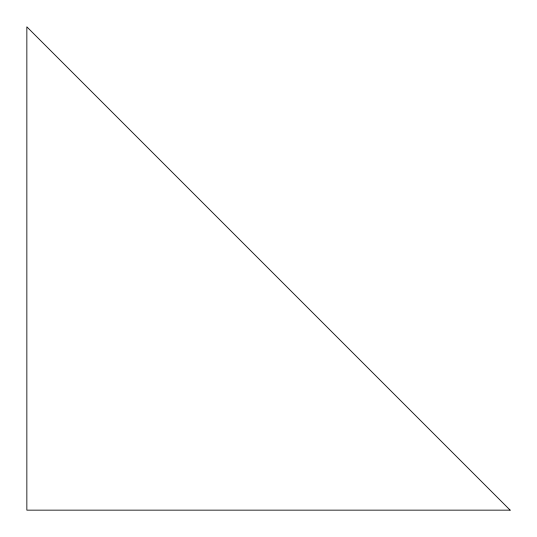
<?xml version="1.0" encoding="UTF-8"?>
<svg xmlns="http://www.w3.org/2000/svg" width="537" height="537" viewBox="0 0 537 537"><rect width="100%" height="100%" fill="white"/><g stroke="black" fill="none" stroke-linecap="round" stroke-linejoin="round"><path stroke-width="0.81" d="M510.15 510.15L26.85 510.15L26.85 26.85L510.15 510.15"/></g></svg>
